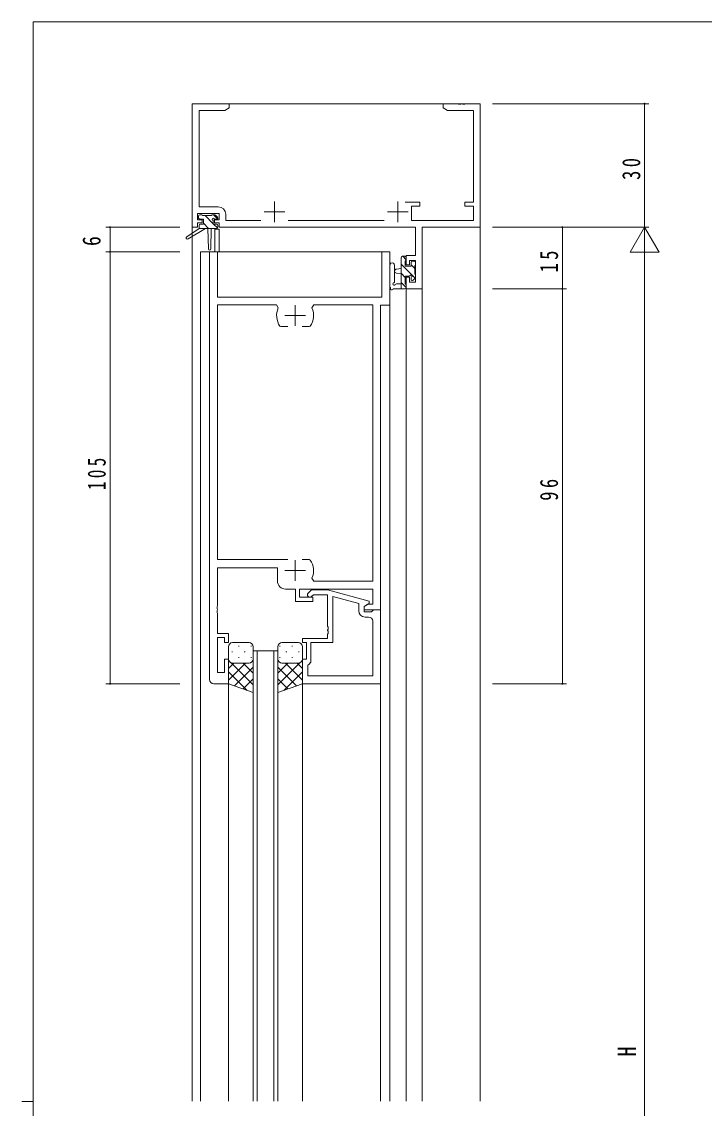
# Model space of a CAD drawing. Units: millimetres on the paper. Extents: x -397 to 397, y -282 to 282.
# Drawn here: x -396.7 to -230.7, y 15.2 to 279.3 of the extents above; entities that cross this region are included whole.
import ezdxf
from ezdxf.enums import TextEntityAlignment as Align

# ---------------------------------------------------------------- set-up
doc = ezdxf.new("R2010")
doc.units = ezdxf.units.MM
for name, color, linetype, lineweight in [('0-1_YKK_ZWAK', 7, 'Continuous', 18), ('0-3_YKK_11', 7, 'Continuous', 18), ('0-4_YKK_12', 2, 'Continuous', 18), ('0-5_YKK_13', 4, 'Continuous', 18), ('0-6_YKK_D', 6, 'Continuous', 18)]:
    doc.layers.add(name, color=color, linetype=linetype, lineweight=lineweight)
doc.styles.add('ＭＳ ゴシック', font='')
doc.styles.get('ＭＳ ゴシック').set_extended_font_data('MS Gothic')

msp = doc.modelspace()

# ---------------------------------------------------------------- linework, layer by layer
at = {"layer": '0-1_YKK_ZWAK'}
for p, q in [((-393.908, -245.7), (-393.908, 279.3)), ((376.092, 279.3), (-393.908, 279.3)), ((-396.708, 16.8), (-393.908, 16.8))]:
    msp.add_line(p, q, dxfattribs=at)
at = {"layer": '0-3_YKK_11'}
for p, q in [((-355.226, 259.372), (-355.226, 229.372)), ((-346.226, 259.372), (-355.226, 259.372)), ((-346.226, 258.372), (-346.226, 259.372)), ((-294.226, 259.372), (-294.226, 258.372)), ((-290.684, 259.372), (-294.226, 259.372)), ((-290.501, 259.252), (-290.684, 259.372)), ((-289.951, 259.252), (-290.501, 259.252)), ((-289.768, 259.372), (-289.951, 259.252)), ((-289.684, 259.372), (-289.768, 259.372)), ((-289.501, 259.252), (-289.684, 259.372)), ((-288.951, 259.252), (-289.501, 259.252)), ((-288.768, 259.372), (-288.951, 259.252)), ((-285.226, 259.372), (-288.768, 259.372)), ((-285.226, 229.372), (-285.226, 259.372)), ((-353.596, 257.742), (-347.317, 257.742)), ((-353.596, 234.302), (-353.596, 257.742)), ((-347.317, 257.742), (-346.226, 258.372)), ((-294.226, 258.372), (-293.135, 257.742)), ((-293.135, 257.742), (-286.856, 257.742)), ((-286.856, 257.742), (-286.856, 235.472)), ((-335.226, 235.572), (-335.226, 230.572)), ((-305.226, 235.572), (-305.226, 230.572)), ((-299.926, 235.472), (-303.476, 235.472)), ((-299.926, 234.472), (-299.926, 235.472)), ((-288.926, 235.472), (-288.926, 234.472)), ((-286.856, 235.472), (-288.926, 235.472)), ((-353.926, 232.672), (-348.726, 232.672)), ((-353.926, 231.172), (-353.926, 232.672)), ((-348.896, 234.302), (-353.596, 234.302)), ((-348.726, 232.672), (-348.726, 231.172)), ((-347.096, 231.002), (-347.096, 232.502)), ((-337.726, 233.072), (-332.726, 233.072)), ((-307.726, 233.072), (-302.726, 233.072)), ((-301.926, 234.472), (-299.926, 234.472)), ((-301.926, 231.002), (-301.926, 234.472)), ((-288.926, 234.472), (-286.856, 234.472)), ((-286.856, 234.472), (-286.856, 231.002)), ((-352.826, 231.172), (-353.926, 231.172)), ((-353.926, 230.372), (-352.826, 230.372)), ((-353.926, 229.372), (-353.926, 230.372)), ((-352.826, 230.372), (-352.826, 231.172)), ((-349.826, 231.172), (-349.826, 230.372)), ((-348.726, 231.172), (-349.826, 231.172)), ((-349.826, 230.372), (-348.726, 230.372)), ((-348.726, 230.372), (-348.726, 229.372)), ((-338.577, 231.002), (-347.096, 231.002)), ((-308.577, 231.002), (-331.876, 231.002)), ((-286.856, 231.002), (-301.926, 231.002)), ((-355.226, 229.372), (-353.926, 229.372)), ((-348.726, 229.372), (-300.956, 229.372)), ((-300.956, 229.372), (-300.956, 222.472)), ((-299.326, 229.372), (-285.226, 229.372)), ((-299.326, 214.372), (-299.326, 229.372)), ((-351.026, 223.372), (-349.096, 223.372)), ((-351.026, 119.372), (-351.026, 223.372)), ((-349.096, 223.372), (-349.096, 212.372)), ((-309.156, 223.372), (-307.226, 223.372)), ((-309.156, 212.372), (-309.156, 223.372)), ((-307.226, 223.372), (-307.226, 210.372)), ((-303.226, 222.472), (-303.226, 220.172)), ((-300.956, 222.472), (-303.226, 222.472)), ((-303.226, 220.172), (-302.426, 220.172)), ((-302.426, 221.272), (-300.956, 221.272)), ((-302.426, 220.172), (-302.426, 221.272)), ((-300.956, 221.272), (-300.956, 216.002)), ((-303.226, 217.172), (-303.226, 214.372)), ((-302.426, 217.172), (-303.226, 217.172)), ((-302.426, 216.002), (-302.426, 217.172)), ((-303.226, 214.372), (-299.326, 214.372)), ((-300.956, 216.002), (-302.426, 216.002)), ((-349.096, 212.372), (-309.156, 212.372)), ((-349.096, 210.442), (-349.096, 148.572)), ((-334.778, 210.442), (-349.096, 210.442)), ((-334.322, 209.735), (-334.778, 210.442)), ((-330.226, 205.372), (-330.226, 210.372)), ((-325.675, 210.442), (-326.13, 209.735)), ((-311.356, 210.442), (-325.675, 210.442)), ((-311.356, 143.302), (-311.356, 210.442)), ((-309.426, 210.372), (-309.426, 136.372)), ((-307.226, 210.372), (-309.426, 210.372)), ((-332.726, 207.872), (-327.726, 207.872)), ((-333.673, 205.172), (-333.919, 205.3)), ((-331.976, 205.172), (-333.673, 205.172)), ((-326.779, 205.172), (-328.476, 205.172)), ((-326.533, 205.3), (-326.779, 205.172)), ((-349.096, 148.572), (-331.976, 148.572)), ((-330.226, 143.372), (-330.226, 148.372)), ((-328.476, 148.572), (-326.779, 148.572)), ((-328.476, 148.572), (-326.779, 148.572)), ((-326.779, 148.572), (-326.533, 148.443)), ((-349.096, 146.572), (-349.096, 137.33)), ((-334.526, 146.572), (-349.096, 146.572)), ((-334.526, 143.372), (-334.526, 146.572)), ((-332.726, 145.872), (-327.726, 145.872)), ((-326.13, 144.009), (-325.675, 143.302)), ((-325.675, 143.302), (-311.356, 143.302)), ((-330.126, 141.372), (-332.526, 141.372)), ((-330.126, 138.372), (-330.126, 141.372)), ((-329.126, 141.372), (-329.126, 139.372)), ((-311.356, 141.372), (-329.126, 141.372)), ((-327.05, 140.396), (-326.275, 141.172)), ((-326.275, 141.172), (-322.329, 141.172)), ((-322.329, 141.172), (-312.226, 138.464)), ((-311.356, 137.672), (-311.356, 141.372)), ((-325.926, 138.372), (-330.126, 138.372)), ((-329.126, 139.372), (-325.926, 139.372)), ((-325.778, 139.972), (-326.202, 139.547)), ((-325.926, 139.372), (-325.926, 138.372)), ((-322.326, 139.972), (-325.778, 139.972)), ((-322.326, 132.33), (-322.326, 139.972)), ((-321.026, 139.58), (-321.026, 128.372)), ((-314.726, 137.892), (-321.026, 139.58)), ((-314.726, 136.072), (-314.726, 137.892)), ((-312.226, 137.864), (-313.426, 137.172)), ((-313.426, 137.172), (-312.56, 137.672)), ((-312.56, 137.672), (-311.356, 137.672)), ((-312.226, 138.464), (-312.226, 137.864)), ((-349.096, 137.33), (-349.216, 137.147)), ((-349.216, 137.147), (-349.216, 136.597)), ((-349.216, 136.597), (-349.096, 136.413)), ((-349.096, 136.33), (-349.216, 136.147)), ((-349.216, 136.147), (-349.216, 135.597)), ((-349.216, 135.597), (-349.096, 135.413)), ((-349.096, 136.413), (-349.096, 136.33)), ((-349.096, 135.413), (-349.096, 130.572)), ((-313.426, 136.372), (-313.426, 137.172)), ((-313.426, 137.172), (-313.426, 135.872)), ((-309.426, 136.372), (-313.426, 136.372)), ((-313.426, 135.872), (-311.626, 135.872)), ((-311.626, 135.872), (-311.426, 136.072)), ((-311.426, 136.072), (-311.126, 136.372)), ((-311.126, 136.372), (-309.426, 136.372)), ((-309.426, 136.372), (-309.426, 118.372)), ((-322.206, 132.147), (-322.326, 132.33)), ((-322.206, 131.597), (-322.206, 132.147)), ((-312.356, 134.572), (-313.226, 134.572)), ((-311.356, 120.302), (-311.356, 133.572)), ((-349.096, 130.572), (-346.426, 130.572)), ((-349.096, 129.572), (-349.096, 121.072)), ((-347.426, 129.572), (-349.096, 129.572)), ((-347.426, 128.372), (-347.426, 129.572)), ((-346.426, 130.572), (-346.426, 128.372)), ((-322.326, 131.413), (-322.206, 131.597)), ((-322.326, 131.33), (-322.326, 131.413)), ((-322.206, 131.147), (-322.326, 131.33)), ((-322.326, 130.413), (-322.206, 130.597)), ((-322.326, 129.372), (-322.326, 130.413)), ((-322.206, 130.597), (-322.206, 131.147)), ((-346.426, 128.372), (-347.426, 128.372)), ((-328.426, 129.372), (-322.326, 129.372)), ((-328.426, 128.372), (-328.426, 129.372)), ((-327.426, 128.372), (-328.426, 128.372)), ((-327.426, 124.372), (-327.426, 128.372)), ((-326.426, 128.372), (-326.426, 123.572)), ((-321.026, 128.372), (-326.426, 128.372)), ((-347.426, 124.372), (-346.426, 124.372)), ((-347.426, 121.072), (-347.426, 124.372)), ((-346.426, 124.372), (-346.426, 118.372)), ((-328.426, 124.372), (-327.426, 124.372)), ((-328.426, 118.372), (-328.426, 124.372)), ((-326.926, 123.072), (-327.126, 122.872)), ((-327.126, 122.872), (-327.126, 120.302)), ((-326.426, 123.572), (-326.926, 123.072)), ((-349.096, 121.072), (-347.426, 121.072)), ((-327.126, 120.302), (-311.356, 120.302)), ((-327.126, 120.302), (-311.356, 120.302)), ((-346.426, 118.372), (-350.026, 118.372)), ((-309.426, 118.372), (-328.426, 118.372))]:
    msp.add_line(p, q, dxfattribs=at)
for centre, radius, start, end in [((-348.896, 232.502), 1.8, 0.00001, 89.99999), ((-330.226, 207.872), 4.5, 155.54363, 214.84992), ((-330.226, 207.872), 4.5, 325.15008, 24.45637), ((-330.226, 145.872), 4.5, 335.54363, 34.84992), ((-332.526, 143.372), 2, 180.00001, 269.99999), ((-326.626, 139.972), 0.6, 134.99999, 315.00001), ((-313.226, 136.072), 1.5, 180.00001, 269.99999), ((-312.356, 133.572), 1, 0.00001, 89.99999), ((-350.026, 119.372), 1, 180.00001, 269.99999)]:
    msp.add_arc(centre, radius, start, end, dxfattribs=at)
at = {"layer": '0-4_YKK_12'}
for p, q in [((-285.226, 259.372), (-355.226, 259.372)), ((-355.226, 259.372), (-355.226, 16.872)), ((-285.226, 259.372), (-285.226, 16.872)), ((-348.726, 228.872), (-349.726, 228.872)), ((-349.726, 228.872), (-349.726, 223.372)), ((-348.726, 228.872), (-348.726, 223.372)), ((-353.226, 223.372), (-353.226, 16.872)), ((-353.226, 223.372), (-307.226, 223.372)), ((-307.226, 223.372), (-307.226, 16.872)), ((-303.226, 214.372), (-299.326, 214.372)), ((-303.226, 214.372), (-303.226, 16.872)), ((-299.326, 214.372), (-299.326, 16.872)), ((-340.426, 126.372), (-334.426, 126.372)), ((-340.426, 16.872), (-340.426, 126.372)), ((-339.426, 126.372), (-339.426, 16.872)), ((-335.426, 16.872), (-335.426, 126.372)), ((-334.426, 126.372), (-334.426, 16.872)), ((-346.426, 118.372), (-346.426, 16.872)), ((-328.426, 118.372), (-328.426, 16.872)), ((-309.426, 118.672), (-309.426, 16.872))]:
    msp.add_line(p, q, dxfattribs=at)
at = {"layer": '0-5_YKK_13'}
for p, q in [((-353.726, 231.572), (-353.726, 232.072)), ((-353.484, 231.277), (-353.72, 231.513)), ((-353.426, 232.372), (-352.926, 232.372)), ((-352.526, 231.272), (-353.426, 231.272)), ((-353.226, 230.072), (-352.526, 230.072)), ((-352.726, 232.172), (-350.626, 232.172)), ((-352.526, 230.072), (-352.526, 231.272)), ((-351.279, 229.072), (-352.526, 230.319)), ((-350.126, 230.164), (-352.134, 232.172)), ((-350.426, 232.372), (-349.826, 232.372)), ((-350.126, 230.811), (-350.126, 230.072)), ((-350.126, 230.072), (-349.326, 230.072)), ((-349.096, 231.379), (-350.088, 232.372)), ((-349.118, 229.156), (-350.034, 230.072)), ((-349.326, 231.272), (-349.665, 231.272)), ((-349.614, 232.284), (-349.114, 231.784)), ((-353.526, 229.072), (-356.593, 227.021)), ((-352.026, 229.072), (-356.271, 226.515)), ((-353.526, 229.772), (-353.526, 229.072)), ((-353.524, 229.072), (-353.526, 229.074)), ((-349.326, 229.072), (-353.526, 229.072)), ((-351.426, 229.072), (-351.324, 224.063)), ((-350.624, 229.072), (-350.724, 224.064)), ((-349.026, 229.772), (-349.026, 229.372)), ((-304.426, 214.37), (-304.426, 221.97)), ((-304.126, 222.27), (-303.526, 222.27)), ((-303.226, 221.43), (-304.066, 222.27)), ((-303.226, 221.97), (-303.226, 221.37)), ((-307.226, 220.098), (-307.226, 214.936)), ((-306.026, 220.098), (-306.023, 216.137)), ((-304.426, 219.27), (-305.571, 219.168)), ((-301.007, 216.966), (-304.426, 220.385)), ((-303.426, 221.17), (-303.426, 219.87)), ((-303.426, 219.87), (-302.026, 219.87)), ((-302.026, 219.87), (-302.026, 220.77)), ((-301.126, 219.33), (-302.026, 220.23)), ((-301.726, 221.07), (-301.226, 221.07)), ((-301.126, 220.07), (-301.126, 217.97)), ((-300.926, 220.77), (-300.926, 220.27)), ((-304.426, 218.07), (-305.571, 218.172)), ((-303.426, 217.14), (-304.426, 218.14)), ((-303.426, 217.47), (-303.426, 215.47)), ((-302.487, 217.47), (-303.426, 217.47)), ((-302.026, 216.67), (-302.026, 217.009)), ((-301.014, 216.958), (-301.514, 216.458)), ((-300.926, 217.77), (-300.926, 217.17)), ((-303.526, 214.37), (-306.207, 214.37)), ((-305.607, 215.57), (-304.426, 215.57)), ((-303.226, 214.695), (-304.426, 215.895)), ((-303.226, 215.27), (-303.226, 214.67)), ((-346.426, 124.372), (-346.426, 127.372)), ((-341.426, 128.372), (-345.426, 128.372)), ((-343.808, 127.536), (-344.008, 127.536)), ((-340.84, 127.536), (-340.978, 127.536)), ((-340.426, 124.372), (-340.426, 127.372)), ((-334.426, 124.372), (-334.426, 127.372)), ((-334.013, 127.536), (-333.875, 127.536)), ((-333.426, 128.372), (-329.426, 128.372)), ((-331.045, 127.536), (-330.845, 127.536)), ((-328.426, 124.372), (-328.426, 127.372)), ((-346.426, 118.372), (-346.426, 124.372)), ((-345.423, 126.121), (-345.623, 126.121)), ((-343.808, 124.706), (-344.008, 124.706)), ((-342.393, 126.121), (-342.593, 126.121)), ((-340.826, 124.706), (-340.978, 124.706)), ((-340.844, 124.183), (-340.826, 124.166)), ((-340.426, 116.229), (-340.426, 124.372)), ((-334.426, 116.229), (-334.426, 124.372)), ((-334.026, 124.706), (-333.875, 124.706)), ((-334.008, 124.183), (-334.026, 124.166)), ((-332.46, 126.121), (-332.26, 126.121)), ((-331.045, 124.706), (-330.845, 124.706)), ((-329.43, 126.121), (-329.23, 126.121)), ((-328.426, 118.372), (-328.426, 124.372)), ((-346.426, 124.109), (-346.376, 124.058)), ((-345.097, 123.372), (-346.426, 122.043)), ((-342.269, 123.372), (-346.426, 119.214)), ((-345.739, 123.422), (-340.426, 118.109)), ((-341.426, 123.372), (-345.426, 123.372)), ((-345.426, 123.372), (-341.426, 123.372)), ((-340.426, 122.386), (-344.963, 117.849)), ((-342.861, 123.372), (-340.426, 120.937)), ((-329.113, 123.422), (-334.426, 118.109)), ((-331.992, 123.372), (-334.426, 120.937)), ((-334.426, 122.386), (-329.889, 117.849)), ((-333.426, 123.372), (-329.426, 123.372)), ((-329.426, 123.372), (-333.426, 123.372)), ((-332.583, 123.372), (-328.426, 119.214)), ((-329.755, 123.372), (-328.426, 122.043)), ((-328.426, 124.109), (-328.476, 124.058)), ((-346.426, 121.28), (-341.901, 116.756)), ((-340.426, 119.558), (-342.879, 117.105)), ((-334.426, 119.558), (-331.973, 117.105)), ((-328.426, 121.28), (-332.951, 116.756)), ((-346.426, 118.452), (-346.301, 118.327)), ((-340.426, 116.229), (-346.426, 118.372)), ((-334.426, 116.229), (-328.426, 118.372)), ((-328.426, 118.452), (-328.551, 118.327))]:
    msp.add_line(p, q, dxfattribs=at)
for centre, radius, start, end in [((-353.426, 232.072), 0.3, 90, 180), ((-353.426, 231.572), 0.3, 180, 270), ((-353.226, 229.772), 0.3, 90, 180), ((-352.926, 232.172), 0.2, 0, 90), ((-350.426, 232.172), 0.2, 90, 180), ((-350.126, 231.272), 0.25, 33.05573, 236.94427), ((-350.426, 230.811), 0.3, 0, 56.94427), ((-349.665, 231.572), 0.3, 213.05573, 270), ((-349.826, 232.072), 0.3, 45, 90), ((-349.326, 231.572), 0.3, 270, 45), ((-349.326, 229.772), 0.3, 0, 90), ((-349.326, 229.372), 0.3, 270, 0), ((-356.426, 226.772), 0.3, 123.76905, 301.06147), ((-351.024, 224.07), 0.3, 181.16963, 358.85539), ((-304.126, 221.97), 0.3, 90, 180), ((-303.526, 221.97), 0.3, 0, 90), ((-306.626, 220.098), 0.6, 0.04023, 180.04023), ((-303.426, 221.37), 0.2, 270, 0), ((-301.726, 220.77), 0.3, 90, 180), ((-301.226, 220.77), 0.3, 0, 90), ((-301.126, 220.27), 0.2, 270, 0), ((-305.526, 218.67), 0.5, 95.09207, 264.90793), ((-302.487, 217.77), 0.3, 270, 326.94427), ((-302.026, 217.47), 0.25, 303.05573, 146.94427), ((-301.726, 217.009), 0.3, 123.05573, 180), ((-301.726, 216.67), 0.3, 180, 315), ((-301.126, 217.77), 0.2, 0, 90), ((-301.226, 217.17), 0.3, 315, 0), ((-306.926, 214.936), 0.3, 180, 229.47122), ((-307.316, 214.48), 0.3, 349.47122, 49.47122), ((-306.726, 214.37), 0.3, 169.47122, 330), ((-306.207, 214.07), 0.3, 90, 150), ((-306.126, 215.57), 0.3, 109.18976, 330), ((-306.323, 216.137), 0.3, 289.18976, 0.04023), ((-305.607, 215.27), 0.3, 90, 150), ((-303.526, 214.67), 0.3, 270, 0), ((-303.426, 215.27), 0.2, 360, 90), ((-345.426, 127.372), 1, 90, 180), ((-341.426, 127.372), 1, 0, 90), ((-333.426, 127.372), 1, 90, 180), ((-329.426, 127.372), 1, 0, 90), ((-345.426, 124.372), 1, 180, 270), ((-345.426, 124.372), 1, 180.0001, 270), ((-341.426, 124.372), 1, 270, 0), ((-333.426, 124.372), 1, 180, 270), ((-329.426, 124.372), 1, 270, 0), ((-329.426, 124.372), 1, 270, 359.9999)]:
    msp.add_arc(centre, radius, start, end, dxfattribs=at)
at = {"layer": '0-6_YKK_D'}
for p, q in [((-282.226, 259.372), (-244.226, 259.372)), ((-245.226, 259.372), (-245.226, 229.372)), ((-358.226, 229.372), (-376.226, 229.372)), ((-375.226, 229.372), (-375.226, 223.372)), ((-282.226, 229.372), (-244.226, 229.372)), ((-282.226, 229.372), (-264.226, 229.372)), ((-282.226, 229.372), (-244.226, 229.372)), ((-265.226, 229.372), (-265.226, 214.372)), ((-245.226, 229.372), (-248.726, 223.309)), ((-245.226, 229.372), (-245.226, 217.247)), ((-245.226, 229.372), (-241.726, 223.309)), ((-358.226, 223.372), (-376.226, 223.372)), ((-358.226, 223.372), (-376.226, 223.372)), ((-375.226, 223.372), (-375.226, 118.372)), ((-248.726, 223.309), (-241.726, 223.309)), ((-245.226, 222.372), (-245.226, -163.628)), ((-282.226, 214.372), (-264.226, 214.372)), ((-282.226, 214.372), (-264.226, 214.372)), ((-265.226, 214.372), (-265.226, 118.372)), ((-358.226, 118.372), (-376.226, 118.372)), ((-282.226, 118.372), (-264.226, 118.372))]:
    msp.add_line(p, q, dxfattribs=at)
for centre, start, end in [((-245.226, 259.372), 90, 270), ((-245.226, 259.372), 270, 90), ((-375.226, 229.372), 90, 270), ((-375.226, 229.372), 270, 90), ((-265.226, 229.372), 90, 270), ((-265.226, 229.372), 270, 90), ((-375.226, 223.372), 90, 270), ((-375.226, 223.372), 90, 270), ((-375.226, 223.372), 270, 90), ((-375.226, 223.372), 270, 90), ((-265.226, 214.372), 90, 270), ((-265.226, 214.372), 90, 270), ((-265.226, 214.372), 270, 90), ((-265.226, 214.372), 270, 90), ((-375.226, 118.372), 90, 270), ((-375.226, 118.372), 270, 90), ((-265.226, 118.372), 90, 270), ((-265.226, 118.372), 270, 90)]:
    msp.add_arc(centre, 0.106, start, end, dxfattribs=at)

# ---------------------------------------------------------------- texts
at = {"layer": '0-6_YKK_D', "color": 7, "style": 'ＭＳ ゴシック', "width": 0.8}
for s, p in [('6', (-376.226, 224.772)), ('H', (-246.026, 27.772))]:
    msp.add_text(s, height=4.399, rotation=90, dxfattribs=at).set_placement(p, align=Align.BOTTOM_LEFT)
at = {"layer": '0-6_YKK_D', "color": 7, "char_height": 4.399, "attachment_point": 7, "rotation": 90, "style": 'ＭＳ ゴシック'}
for s, insert in [('\\T1.37;\\W0.75;30', (-246.226, 240.852)), ('\\T1.37;\\W0.75;15', (-266.226, 218.352)), ('\\T1.38;\\W0.7;105', (-376.226, 165.432)), ('\\T1.37;\\W0.75;96', (-266.226, 162.852))]:
    msp.add_mtext(s, dxfattribs=dict(at, insert=insert))

doc.saveas('drawing.dxf')
